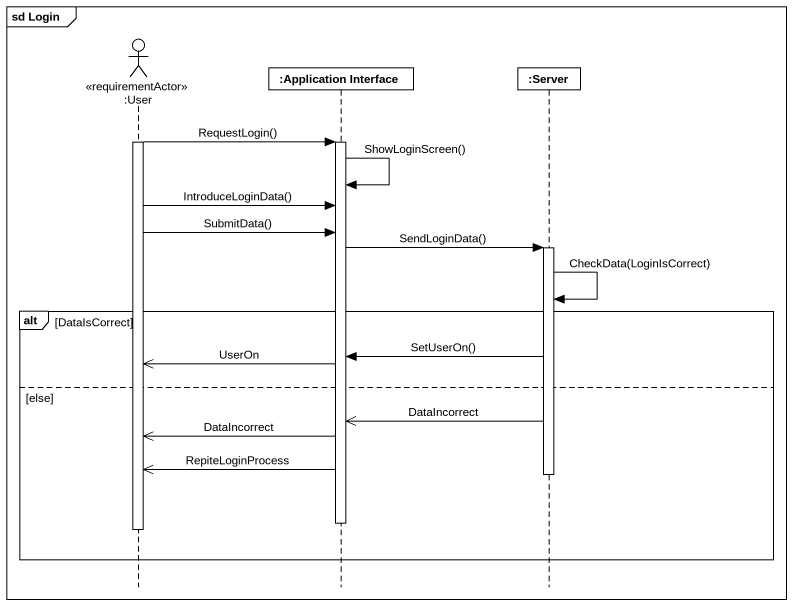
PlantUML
@startuml
mainframe sd Login
hide footbox
actor ":User" as User <<requirementActor>>
participant ":Application Interface" as Application_Interface
participant ":Server" as Server

activate User
User -> Application_Interface : RequestLogin()
activate Application_Interface
Application_Interface -> Application_Interface : ShowLoginScreen()
User -> Application_Interface : IntroduceLoginData()
User -> Application_Interface : SubmitData()
Application_Interface -> Server : SendLoginData()
activate Server
Server -> Server : CheckData(LoginIsCorrect)
alt DataIsCorrect
  Server -> Application_Interface : SetUserOn()
  Application_Interface ->> User : UserOn
else else
  Server ->> Application_Interface : DataIncorrect
  Application_Interface ->> User : DataIncorrect
  Application_Interface ->> User : RepiteLoginProcess
  deactivate Server
  deactivate Application_Interface
  deactivate User
end
@enduml
